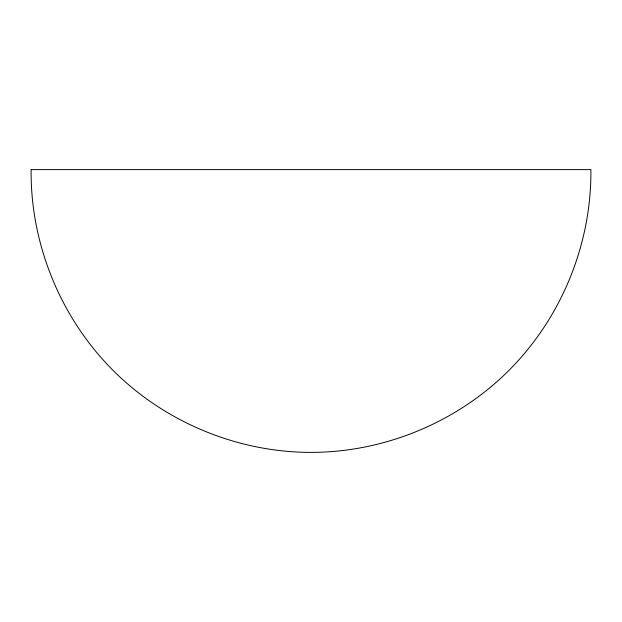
<?xml version="1.0" encoding="UTF-8"?>
<svg xmlns="http://www.w3.org/2000/svg" width="622" height="622" viewBox="0 0 622 622"><rect width="100%" height="100%" fill="white"/><g stroke="black" fill="none" stroke-linecap="round" stroke-linejoin="round"><path stroke-width="0.93" d="M31.116 169.612L31.1 172.488C31.123 245.908 61.181 318.472 113.08 370.409C165.009 422.307 237.581 452.365 311 452.388C384.419 452.365 456.991 422.307 508.92 370.409C560.819 318.472 590.877 245.908 590.9 172.488L590.884 169.612L31.116 169.612"/></g></svg>
